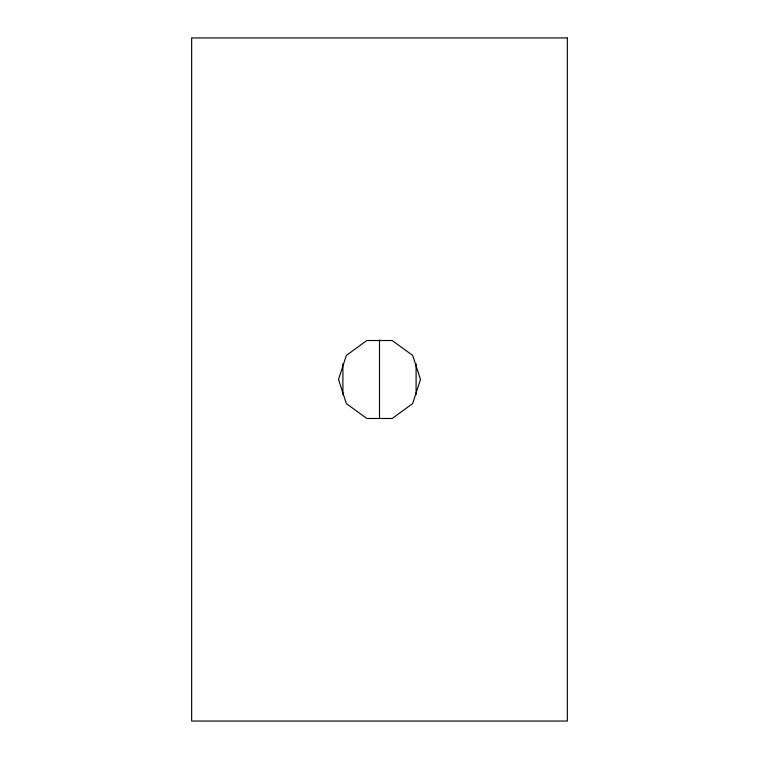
<?xml version="1.0" encoding="UTF-8"?>
<svg xmlns="http://www.w3.org/2000/svg" width="759" height="759" viewBox="0 0 759 759"><rect width="100%" height="100%" fill="white"/><g stroke="black" fill="none" stroke-linecap="round" stroke-linejoin="round"><path stroke-width="1.14" d="M416.093 363.703L416.093 394.509M379.5 340.013L379.5 418.2M342.907 363.703L342.907 394.509M346.341 355.411L338.514 379.5L346.341 403.589L366.834 418.484L392.166 418.484L412.659 403.589L420.486 379.5L412.659 355.411L392.166 340.516L366.834 340.516L346.341 355.411M567.352 37.95L191.648 37.95L191.648 721.05L567.352 721.05L567.352 37.95"/></g></svg>
